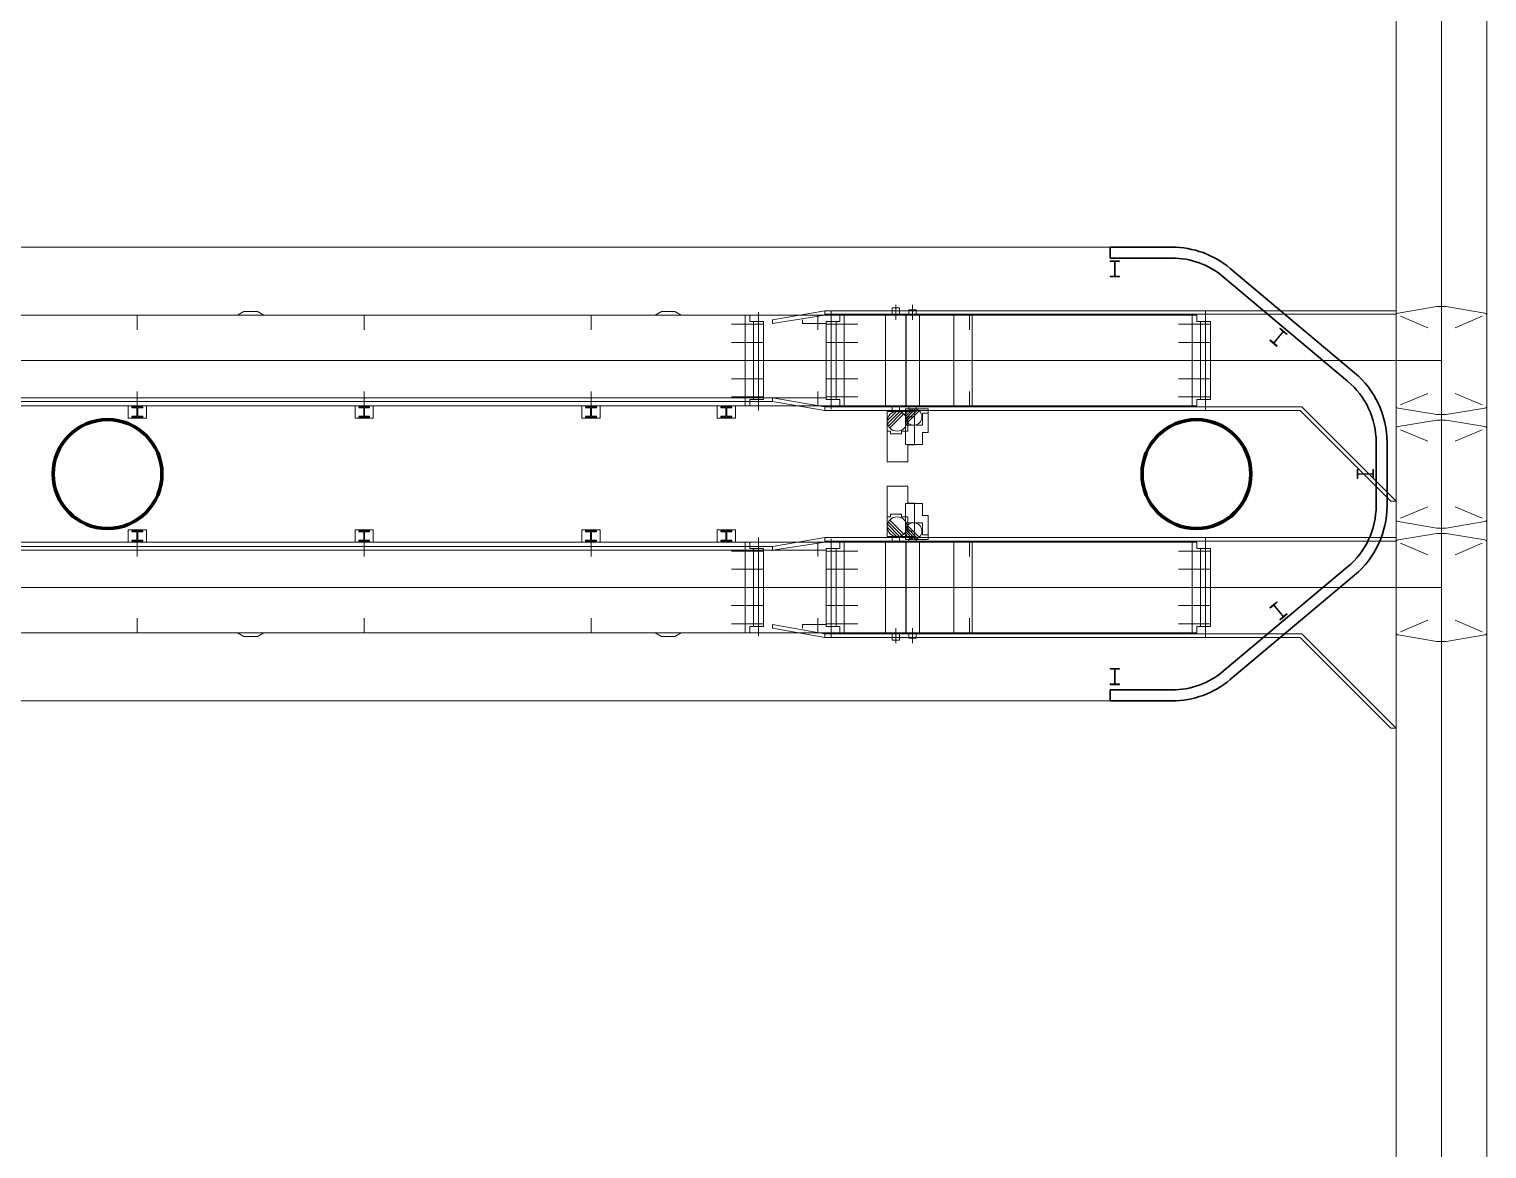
# Model space of a CAD drawing. Header units: metres. Extents: x 1807 to 3745, y 842 to 1968.
# Drawn here: x 3461.14 to 3477.2, y 1504.56 to 1516.9 of the extents above; entities that cross this region are included whole.
import ezdxf

# ---------------------------------------------------------------- set-up
doc = ezdxf.new("R2010")
doc.units = ezdxf.units.M
doc.header["$MEASUREMENT"] = 0
doc.layers.add('Level 1', color=7, linetype='Continuous', lineweight=0)

msp = doc.modelspace()

# ---------------------------------------------------------------- linework, layer by layer
at = {"layer": 'Level 1', "color": 7, "linetype": 'Continuous', "lineweight": 0}
for p, q in [((3476.2, 1576.091), (3476.2, 1451.2)), ((3477.2, 1576.091), (3477.2, 1451.2)), ((3473.73, 1514.5), (3448.37, 1514.5)), ((3475.743, 1513.116), (3474.373, 1514.266)), ((3470.648, 1513.83), (3470.648, 1513.76)), ((3470.728, 1513.83), (3470.648, 1513.83)), ((3470.728, 1513.83), (3470.728, 1513.76)), ((3476.65, 1513.845), (3476.221, 1513.773)), ((3476.75, 1513.845), (3476.65, 1513.845)), ((3476.699, 1513.874), (3476.701, 1513.876)), ((3476.701, 1513.874), (3476.699, 1513.876)), ((3476.75, 1513.845), (3477.179, 1513.773)), ((3473.953, 1513.75), (3448.147, 1513.75)), ((3462.328, 1513.75), (3462.328, 1513.59)), ((3463.503, 1513.79), (3463.434, 1513.75)), ((3463.503, 1513.79), (3463.653, 1513.79)), ((3463.723, 1513.75), (3463.653, 1513.79)), ((3464.828, 1513.75), (3464.828, 1513.59)), ((3467.328, 1513.75), (3467.328, 1513.59)), ((3468.103, 1513.79), (3468.034, 1513.75)), ((3468.103, 1513.79), (3468.253, 1513.79)), ((3468.323, 1513.75), (3468.253, 1513.79)), ((3469.078, 1513.75), (3469.028, 1513.75)), ((3469.078, 1513.68), (3469.078, 1513.75)), ((3469.228, 1513.68), (3469.078, 1513.68)), ((3469.228, 1512.82), (3469.228, 1513.68)), ((3469.903, 1513.8), (3469.328, 1513.7)), ((3469.328, 1513.66), (3469.903, 1513.75)), ((3469.328, 1513.7), (3469.328, 1513.66)), ((3469.659, 1513.7), (3469.659, 1513.66)), ((3469.828, 1513.75), (3469.828, 1513.59)), ((3474.1, 1513.8), (3469.903, 1513.8)), ((3469.903, 1513.8), (3469.903, 1513.75)), ((3474.1, 1513.76), (3469.903, 1513.76)), ((3469.919, 1513.68), (3469.919, 1512.82)), ((3469.919, 1513.68), (3470.069, 1513.68)), ((3470.068, 1513.75), (3470.118, 1513.75)), ((3470.069, 1513.68), (3470.069, 1513.75)), ((3470.788, 1513.76), (3470.588, 1513.76)), ((3470.947, 1513.76), (3470.797, 1513.76)), ((3470.912, 1513.81), (3470.832, 1513.81)), ((3470.832, 1513.81), (3470.832, 1513.76)), ((3470.912, 1513.81), (3470.912, 1513.76)), ((3471.5, 1513.75), (3471.5, 1513.59)), ((3474.003, 1513.75), (3473.953, 1513.75)), ((3474.003, 1513.68), (3474.003, 1513.75)), ((3474.153, 1513.68), (3474.003, 1513.68)), ((3474.1, 1513.8), (3474.82, 1513.8)), ((3474.1, 1513.8), (3474.1, 1512.7)), ((3474.1, 1513.76), (3474.82, 1513.76)), ((3474.153, 1512.82), (3474.153, 1513.68)), ((3474.82, 1513.8), (3476.2, 1513.8)), ((3474.82, 1513.76), (3476.2, 1513.76)), ((3476.2, 1512.751), (3476.2, 1513.749)), ((3476.25, 1513.738), (3476.55, 1513.611)), ((3477.15, 1513.738), (3476.85, 1513.611)), ((3477.2, 1512.751), (3477.2, 1513.749)), ((3477.2, 1512.751), (3477.2, 1513.749)), ((3469.228, 1513.65), (3468.878, 1513.65)), ((3469.918, 1513.66), (3469.659, 1513.66)), ((3469.919, 1513.65), (3470.269, 1513.65)), ((3474.153, 1513.65), (3473.803, 1513.65)), ((3469.228, 1513.45), (3468.878, 1513.45)), ((3469.919, 1513.45), (3470.269, 1513.45)), ((3474.153, 1513.45), (3473.803, 1513.45)), ((3469.228, 1513.25), (3468.878, 1513.25)), ((3469.919, 1513.25), (3470.269, 1513.25)), ((3474.153, 1513.25), (3473.803, 1513.25)), ((3474.821, 1513.249), (3474.819, 1513.251)), ((3474.821, 1513.251), (3474.819, 1513.249)), ((3476.701, 1513.249), (3476.699, 1513.251)), ((3476.701, 1513.251), (3476.699, 1513.249)), ((3476.699, 1513.249), (3476.701, 1513.251)), ((3476.701, 1513.249), (3476.699, 1513.251)), ((3469.228, 1513.05), (3468.878, 1513.05)), ((3469.919, 1513.05), (3470.269, 1513.05)), ((3474.153, 1513.05), (3473.803, 1513.05)), ((3462.328, 1512.91), (3462.328, 1512.75)), ((3464.828, 1512.91), (3464.828, 1512.75)), ((3467.328, 1512.91), (3467.328, 1512.75)), ((3469.828, 1512.91), (3469.828, 1512.75)), ((3471.5, 1512.91), (3471.5, 1512.75)), ((3476.25, 1512.762), (3476.55, 1512.889)), ((3477.15, 1512.762), (3476.85, 1512.889)), ((3473.953, 1512.75), (3448.147, 1512.75)), ((3469.918, 1512.84), (3450.328, 1512.84)), ((3469.328, 1512.8), (3450.328, 1512.8)), ((3462.228, 1512.616), (3462.228, 1512.75)), ((3462.228, 1512.75), (3462.428, 1512.75)), ((3462.268, 1512.74), (3462.388, 1512.74)), ((3462.268, 1512.74), (3462.268, 1512.73)), ((3462.268, 1512.73), (3462.323, 1512.73)), ((3462.288, 1512.75), (3462.288, 1512.74)), ((3462.323, 1512.73), (3462.323, 1512.636)), ((3462.333, 1512.73), (3462.388, 1512.73)), ((3462.333, 1512.73), (3462.333, 1512.636)), ((3462.368, 1512.75), (3462.368, 1512.74)), ((3462.388, 1512.74), (3462.388, 1512.73)), ((3462.428, 1512.616), (3462.428, 1512.75)), ((3464.728, 1512.616), (3464.728, 1512.75)), ((3464.728, 1512.75), (3464.928, 1512.75)), ((3464.768, 1512.74), (3464.888, 1512.74)), ((3464.768, 1512.74), (3464.768, 1512.73)), ((3464.768, 1512.73), (3464.823, 1512.73)), ((3464.788, 1512.75), (3464.788, 1512.74)), ((3464.823, 1512.73), (3464.823, 1512.636)), ((3464.833, 1512.73), (3464.888, 1512.73)), ((3464.833, 1512.73), (3464.833, 1512.636)), ((3464.868, 1512.75), (3464.868, 1512.74)), ((3464.888, 1512.74), (3464.888, 1512.73)), ((3464.928, 1512.616), (3464.928, 1512.75)), ((3467.228, 1512.616), (3467.228, 1512.75)), ((3467.228, 1512.75), (3467.428, 1512.75)), ((3467.268, 1512.74), (3467.388, 1512.74)), ((3467.268, 1512.74), (3467.268, 1512.73)), ((3467.268, 1512.73), (3467.323, 1512.73)), ((3467.288, 1512.75), (3467.288, 1512.74)), ((3467.323, 1512.73), (3467.323, 1512.636)), ((3467.333, 1512.73), (3467.388, 1512.73)), ((3467.333, 1512.73), (3467.333, 1512.636)), ((3467.368, 1512.75), (3467.368, 1512.74)), ((3467.388, 1512.74), (3467.388, 1512.73)), ((3467.428, 1512.616), (3467.428, 1512.75)), ((3468.72, 1512.616), (3468.72, 1512.75)), ((3468.72, 1512.75), (3468.92, 1512.75)), ((3468.76, 1512.74), (3468.88, 1512.74)), ((3468.76, 1512.74), (3468.76, 1512.73)), ((3468.76, 1512.73), (3468.815, 1512.73)), ((3468.78, 1512.75), (3468.78, 1512.74)), ((3468.815, 1512.73), (3468.815, 1512.636)), ((3468.825, 1512.73), (3468.88, 1512.73)), ((3468.825, 1512.73), (3468.825, 1512.636)), ((3468.86, 1512.75), (3468.86, 1512.74)), ((3469.228, 1512.85), (3468.878, 1512.85)), ((3468.88, 1512.74), (3468.88, 1512.73)), ((3468.92, 1512.616), (3468.92, 1512.75)), ((3469.078, 1512.75), (3469.028, 1512.75)), ((3469.228, 1512.82), (3469.078, 1512.82)), ((3469.078, 1512.82), (3469.078, 1512.75)), ((3469.328, 1512.84), (3469.328, 1512.8)), ((3469.903, 1512.74), (3469.328, 1512.84)), ((3469.328, 1512.8), (3469.903, 1512.7)), ((3474.1, 1512.74), (3469.903, 1512.74)), ((3469.903, 1512.74), (3469.903, 1512.7)), ((3469.919, 1512.85), (3470.269, 1512.85)), ((3469.919, 1512.82), (3470.069, 1512.82)), ((3470.068, 1512.75), (3470.118, 1512.75)), ((3470.069, 1512.82), (3470.069, 1512.75)), ((3470.788, 1512.74), (3470.588, 1512.74)), ((3470.648, 1512.74), (3470.648, 1512.69)), ((3470.728, 1512.74), (3470.728, 1512.69)), ((3470.792, 1512.72), (3470.792, 1512.538)), ((3470.792, 1512.72), (3471.042, 1512.72)), ((3470.792, 1512.633), (3470.879, 1512.72)), ((3470.795, 1512.607), (3470.905, 1512.717)), ((3470.947, 1512.74), (3470.797, 1512.74)), ((3470.803, 1512.585), (3470.927, 1512.709)), ((3470.832, 1512.74), (3470.832, 1512.72)), ((3470.912, 1512.74), (3470.912, 1512.72)), ((3471.042, 1512.72), (3471.042, 1512.67)), ((3474.153, 1512.85), (3473.803, 1512.85)), ((3474.003, 1512.75), (3473.953, 1512.75)), ((3474.153, 1512.82), (3474.003, 1512.82)), ((3474.003, 1512.82), (3474.003, 1512.75)), ((3474.1, 1512.74), (3474.82, 1512.74)), ((3474.82, 1512.74), (3475.16, 1512.74)), ((3475.16, 1512.74), (3476.2, 1511.7)), ((3476.65, 1512.655), (3476.221, 1512.727)), ((3476.75, 1512.655), (3477.179, 1512.727)), ((3462.228, 1512.616), (3462.428, 1512.616)), ((3462.268, 1512.636), (3462.268, 1512.626)), ((3462.268, 1512.636), (3462.323, 1512.636)), ((3462.268, 1512.626), (3462.388, 1512.626)), ((3462.333, 1512.636), (3462.388, 1512.636)), ((3462.388, 1512.636), (3462.388, 1512.626)), ((3464.728, 1512.616), (3464.928, 1512.616)), ((3464.768, 1512.636), (3464.768, 1512.626)), ((3464.768, 1512.636), (3464.823, 1512.636)), ((3464.768, 1512.626), (3464.888, 1512.626)), ((3464.833, 1512.636), (3464.888, 1512.636)), ((3464.888, 1512.636), (3464.888, 1512.626)), ((3467.228, 1512.616), (3467.428, 1512.616)), ((3467.268, 1512.636), (3467.268, 1512.626)), ((3467.268, 1512.636), (3467.323, 1512.636)), ((3467.268, 1512.626), (3467.388, 1512.626)), ((3467.333, 1512.636), (3467.388, 1512.636)), ((3467.388, 1512.636), (3467.388, 1512.626)), ((3468.72, 1512.616), (3468.92, 1512.616)), ((3468.76, 1512.636), (3468.76, 1512.626)), ((3468.76, 1512.636), (3468.815, 1512.636)), ((3468.76, 1512.626), (3468.88, 1512.626)), ((3468.825, 1512.636), (3468.88, 1512.636)), ((3468.88, 1512.636), (3468.88, 1512.626)), ((3474.1, 1512.7), (3469.903, 1512.7)), ((3470.592, 1512.69), (3470.592, 1512.472)), ((3470.592, 1512.69), (3470.892, 1512.69)), ((3470.593, 1512.587), (3470.696, 1512.69)), ((3470.596, 1512.554), (3470.728, 1512.687)), ((3470.606, 1512.529), (3470.754, 1512.677)), ((3470.62, 1512.508), (3470.774, 1512.662)), ((3470.815, 1512.568), (3470.944, 1512.697)), ((3470.82, 1512.63), (3470.892, 1512.63)), ((3470.82, 1512.63), (3470.82, 1512.472)), ((3470.892, 1512.69), (3470.892, 1512.63)), ((3470.982, 1512.67), (3471.042, 1512.67)), ((3470.982, 1512.67), (3470.982, 1512.538)), ((3474.1, 1512.7), (3474.82, 1512.7)), ((3474.82, 1512.7), (3475.143, 1512.7)), ((3475.143, 1512.7), (3476.143, 1511.7)), ((3476.65, 1512.595), (3476.221, 1512.523)), ((3476.75, 1512.655), (3476.65, 1512.655)), ((3476.75, 1512.595), (3476.65, 1512.595)), ((3476.699, 1512.624), (3476.701, 1512.626)), ((3476.701, 1512.624), (3476.699, 1512.626)), ((3476.75, 1512.595), (3477.179, 1512.523)), ((3470.592, 1512.472), (3470.628, 1512.472)), ((3470.628, 1512.472), (3470.628, 1512.442)), ((3470.628, 1512.442), (3470.749, 1512.442)), ((3470.748, 1512.472), (3470.748, 1512.442)), ((3470.748, 1512.472), (3470.82, 1512.472)), ((3470.792, 1512.538), (3470.982, 1512.538)), ((3476.2, 1511.501), (3476.2, 1512.499)), ((3476.25, 1512.488), (3476.55, 1512.361)), ((3477.15, 1512.488), (3476.85, 1512.361)), ((3477.2, 1511.501), (3477.2, 1512.499)), ((3477.2, 1511.501), (3477.2, 1512.499)), ((3476.1, 1511.65), (3476.1, 1512.35)), ((3476.699, 1511.999), (3476.701, 1512.001)), ((3476.701, 1511.999), (3476.699, 1512.001)), ((3476.143, 1511.7), (3476.2, 1511.7)), ((3476.25, 1511.512), (3476.55, 1511.639)), ((3477.15, 1511.512), (3476.85, 1511.639)), ((3470.592, 1511.528), (3470.628, 1511.528)), ((3470.592, 1511.31), (3470.592, 1511.528)), ((3470.596, 1511.446), (3470.728, 1511.313)), ((3470.606, 1511.471), (3470.754, 1511.323)), ((3470.62, 1511.492), (3470.774, 1511.337)), ((3470.628, 1511.558), (3470.749, 1511.558)), ((3470.628, 1511.528), (3470.628, 1511.558)), ((3470.748, 1511.528), (3470.748, 1511.558)), ((3470.748, 1511.528), (3470.82, 1511.528)), ((3470.792, 1511.462), (3470.982, 1511.462)), ((3470.792, 1511.28), (3470.792, 1511.462)), ((3470.815, 1511.432), (3470.944, 1511.303)), ((3470.82, 1511.37), (3470.82, 1511.528)), ((3470.982, 1511.33), (3470.982, 1511.462)), ((3476.65, 1511.405), (3476.221, 1511.477)), ((3476.75, 1511.405), (3477.179, 1511.477)), ((3462.228, 1511.384), (3462.228, 1511.25)), ((3462.228, 1511.384), (3462.428, 1511.384)), ((3462.268, 1511.374), (3462.388, 1511.374)), ((3462.268, 1511.364), (3462.268, 1511.374)), ((3462.268, 1511.364), (3462.323, 1511.364)), ((3462.268, 1511.27), (3462.323, 1511.27)), ((3462.268, 1511.26), (3462.268, 1511.27)), ((3462.268, 1511.26), (3462.388, 1511.26)), ((3462.288, 1511.25), (3462.288, 1511.26)), ((3462.323, 1511.27), (3462.323, 1511.364)), ((3462.333, 1511.364), (3462.388, 1511.364)), ((3462.333, 1511.27), (3462.333, 1511.364)), ((3462.333, 1511.27), (3462.388, 1511.27)), ((3462.368, 1511.25), (3462.368, 1511.26)), ((3462.388, 1511.364), (3462.388, 1511.374)), ((3462.388, 1511.26), (3462.388, 1511.27)), ((3462.428, 1511.384), (3462.428, 1511.25)), ((3464.728, 1511.384), (3464.728, 1511.25)), ((3464.728, 1511.384), (3464.928, 1511.384)), ((3464.768, 1511.374), (3464.888, 1511.374)), ((3464.768, 1511.364), (3464.768, 1511.374)), ((3464.768, 1511.364), (3464.823, 1511.364)), ((3464.768, 1511.27), (3464.823, 1511.27)), ((3464.768, 1511.26), (3464.768, 1511.27)), ((3464.768, 1511.26), (3464.888, 1511.26)), ((3464.788, 1511.25), (3464.788, 1511.26)), ((3464.823, 1511.27), (3464.823, 1511.364)), ((3464.833, 1511.364), (3464.888, 1511.364)), ((3464.833, 1511.27), (3464.833, 1511.364)), ((3464.833, 1511.27), (3464.888, 1511.27)), ((3464.868, 1511.25), (3464.868, 1511.26)), ((3464.888, 1511.364), (3464.888, 1511.374)), ((3464.888, 1511.26), (3464.888, 1511.27)), ((3464.928, 1511.384), (3464.928, 1511.25)), ((3467.228, 1511.384), (3467.228, 1511.25)), ((3467.228, 1511.384), (3467.428, 1511.384)), ((3467.268, 1511.374), (3467.388, 1511.374)), ((3467.268, 1511.364), (3467.268, 1511.374)), ((3467.268, 1511.364), (3467.323, 1511.364)), ((3467.268, 1511.27), (3467.323, 1511.27)), ((3467.268, 1511.26), (3467.268, 1511.27)), ((3467.268, 1511.26), (3467.388, 1511.26)), ((3467.288, 1511.25), (3467.288, 1511.26)), ((3467.323, 1511.27), (3467.323, 1511.364)), ((3467.333, 1511.364), (3467.388, 1511.364)), ((3467.333, 1511.27), (3467.333, 1511.364)), ((3467.333, 1511.27), (3467.388, 1511.27)), ((3467.368, 1511.25), (3467.368, 1511.26)), ((3467.388, 1511.364), (3467.388, 1511.374)), ((3467.388, 1511.26), (3467.388, 1511.27)), ((3467.428, 1511.384), (3467.428, 1511.25)), ((3468.72, 1511.384), (3468.72, 1511.25)), ((3468.72, 1511.384), (3468.92, 1511.384)), ((3468.76, 1511.374), (3468.88, 1511.374)), ((3468.76, 1511.364), (3468.76, 1511.374)), ((3468.76, 1511.364), (3468.815, 1511.364)), ((3468.76, 1511.27), (3468.815, 1511.27)), ((3468.76, 1511.26), (3468.76, 1511.27)), ((3468.76, 1511.26), (3468.88, 1511.26)), ((3468.78, 1511.25), (3468.78, 1511.26)), ((3468.815, 1511.27), (3468.815, 1511.364)), ((3468.825, 1511.364), (3468.88, 1511.364)), ((3468.825, 1511.27), (3468.825, 1511.364)), ((3468.825, 1511.27), (3468.88, 1511.27)), ((3468.86, 1511.25), (3468.86, 1511.26)), ((3468.88, 1511.364), (3468.88, 1511.374)), ((3468.88, 1511.26), (3468.88, 1511.27)), ((3468.92, 1511.384), (3468.92, 1511.25)), ((3469.903, 1511.3), (3469.328, 1511.2)), ((3474.1, 1511.3), (3469.903, 1511.3)), ((3469.903, 1511.3), (3469.903, 1511.25)), ((3474.1, 1511.26), (3469.903, 1511.26)), ((3470.788, 1511.26), (3470.588, 1511.26)), ((3470.592, 1511.31), (3470.892, 1511.31)), ((3470.593, 1511.413), (3470.696, 1511.31)), ((3470.648, 1511.26), (3470.648, 1511.31)), ((3470.728, 1511.26), (3470.728, 1511.31)), ((3470.792, 1511.366), (3470.879, 1511.28)), ((3470.792, 1511.28), (3471.042, 1511.28)), ((3470.795, 1511.393), (3470.905, 1511.283)), ((3470.947, 1511.26), (3470.797, 1511.26)), ((3470.803, 1511.414), (3470.927, 1511.291)), ((3470.82, 1511.37), (3470.892, 1511.37)), ((3470.832, 1511.26), (3470.832, 1511.28)), ((3470.892, 1511.31), (3470.892, 1511.37)), ((3470.912, 1511.26), (3470.912, 1511.28)), ((3470.982, 1511.33), (3471.042, 1511.33)), ((3471.042, 1511.28), (3471.042, 1511.33)), ((3474.1, 1511.3), (3474.82, 1511.3)), ((3474.1, 1511.3), (3474.1, 1510.2)), ((3474.1, 1511.26), (3474.82, 1511.26)), ((3474.82, 1511.3), (3476.2, 1511.3)), ((3474.82, 1511.26), (3476.2, 1511.26)), ((3476.65, 1511.345), (3476.221, 1511.273)), ((3476.75, 1511.405), (3476.65, 1511.405)), ((3476.75, 1511.345), (3476.65, 1511.345)), ((3476.699, 1511.374), (3476.701, 1511.376)), ((3476.701, 1511.374), (3476.699, 1511.376)), ((3476.75, 1511.345), (3477.179, 1511.273)), ((3473.953, 1511.25), (3449.589, 1511.25)), ((3469.328, 1511.2), (3450.328, 1511.2)), ((3469.918, 1511.16), (3450.328, 1511.16)), ((3462.228, 1511.25), (3462.428, 1511.25)), ((3462.328, 1511.09), (3462.328, 1511.25)), ((3464.728, 1511.25), (3464.928, 1511.25)), ((3464.828, 1511.09), (3464.828, 1511.25)), ((3467.228, 1511.25), (3467.428, 1511.25)), ((3467.328, 1511.09), (3467.328, 1511.25)), ((3468.72, 1511.25), (3468.92, 1511.25)), ((3469.228, 1511.15), (3468.878, 1511.15)), ((3469.078, 1511.25), (3469.028, 1511.25)), ((3469.078, 1511.18), (3469.078, 1511.25)), ((3469.228, 1511.18), (3469.078, 1511.18)), ((3469.228, 1511.18), (3469.228, 1510.32)), ((3469.328, 1511.16), (3469.903, 1511.25)), ((3469.328, 1511.2), (3469.328, 1511.16)), ((3469.828, 1511.09), (3469.828, 1511.25)), ((3469.919, 1510.32), (3469.919, 1511.18)), ((3469.919, 1511.18), (3470.069, 1511.18)), ((3469.919, 1511.15), (3470.269, 1511.15)), ((3470.068, 1511.25), (3470.118, 1511.25)), ((3470.069, 1511.18), (3470.069, 1511.25)), ((3471.5, 1511.25), (3471.5, 1511.09)), ((3474.153, 1511.15), (3473.803, 1511.15)), ((3474.003, 1511.25), (3473.953, 1511.25)), ((3474.003, 1511.18), (3474.003, 1511.25)), ((3474.153, 1511.18), (3474.003, 1511.18)), ((3474.153, 1511.18), (3474.153, 1510.32)), ((3476.2, 1510.251), (3476.2, 1511.249)), ((3476.25, 1511.238), (3476.55, 1511.111)), ((3477.15, 1511.238), (3476.85, 1511.111)), ((3477.2, 1510.251), (3477.2, 1511.249)), ((3477.2, 1510.251), (3477.2, 1511.249)), ((3469.228, 1510.95), (3468.878, 1510.95)), ((3469.919, 1510.95), (3470.269, 1510.95)), ((3474.153, 1510.95), (3473.803, 1510.95)), ((3474.373, 1509.734), (3475.743, 1510.884)), ((3469.228, 1510.75), (3468.878, 1510.75)), ((3469.919, 1510.75), (3470.269, 1510.75)), ((3474.153, 1510.75), (3473.803, 1510.75)), ((3474.821, 1510.749), (3474.819, 1510.751)), ((3474.821, 1510.751), (3474.819, 1510.749)), ((3476.701, 1510.749), (3476.699, 1510.751)), ((3476.701, 1510.751), (3476.699, 1510.749)), ((3476.699, 1510.749), (3476.701, 1510.751)), ((3476.701, 1510.749), (3476.699, 1510.751)), ((3469.228, 1510.55), (3468.878, 1510.55)), ((3469.919, 1510.55), (3470.269, 1510.55)), ((3474.153, 1510.55), (3473.803, 1510.55)), ((3462.328, 1510.25), (3462.328, 1510.41)), ((3464.828, 1510.25), (3464.828, 1510.41)), ((3467.328, 1510.25), (3467.328, 1510.41)), ((3469.228, 1510.35), (3468.878, 1510.35)), ((3469.228, 1510.32), (3469.078, 1510.32)), ((3469.078, 1510.32), (3469.078, 1510.25)), ((3469.328, 1510.34), (3469.328, 1510.3)), ((3469.903, 1510.24), (3469.328, 1510.34)), ((3469.328, 1510.3), (3469.903, 1510.2)), ((3469.659, 1510.3), (3469.659, 1510.34)), ((3469.918, 1510.34), (3469.659, 1510.34)), ((3469.828, 1510.25), (3469.828, 1510.41)), ((3469.919, 1510.35), (3470.269, 1510.35)), ((3469.919, 1510.32), (3470.069, 1510.32)), ((3470.069, 1510.32), (3470.069, 1510.25)), ((3471.5, 1510.41), (3471.5, 1510.25)), ((3474.153, 1510.35), (3473.803, 1510.35)), ((3474.153, 1510.32), (3474.003, 1510.32)), ((3474.003, 1510.32), (3474.003, 1510.25)), ((3476.25, 1510.262), (3476.55, 1510.389)), ((3477.15, 1510.262), (3476.85, 1510.389)), ((3473.953, 1510.25), (3448.147, 1510.25)), ((3463.503, 1510.21), (3463.434, 1510.25)), ((3463.503, 1510.21), (3463.653, 1510.21)), ((3463.723, 1510.25), (3463.653, 1510.21)), ((3468.103, 1510.21), (3468.034, 1510.25)), ((3468.103, 1510.21), (3468.253, 1510.21)), ((3468.323, 1510.25), (3468.253, 1510.21)), ((3469.078, 1510.25), (3469.028, 1510.25)), ((3474.1, 1510.24), (3469.903, 1510.24)), ((3469.903, 1510.24), (3469.903, 1510.2)), ((3474.1, 1510.2), (3469.903, 1510.2)), ((3470.068, 1510.25), (3470.118, 1510.25)), ((3470.788, 1510.24), (3470.588, 1510.24)), ((3470.648, 1510.17), (3470.648, 1510.24)), ((3470.728, 1510.17), (3470.648, 1510.17)), ((3470.728, 1510.17), (3470.728, 1510.24)), ((3470.947, 1510.24), (3470.797, 1510.24)), ((3470.832, 1510.19), (3470.832, 1510.24)), ((3470.912, 1510.19), (3470.832, 1510.19)), ((3470.912, 1510.19), (3470.912, 1510.24)), ((3474.003, 1510.25), (3473.953, 1510.25)), ((3474.1, 1510.24), (3474.82, 1510.24)), ((3474.1, 1510.2), (3474.82, 1510.2)), ((3474.82, 1510.24), (3475.16, 1510.24)), ((3474.82, 1510.2), (3475.143, 1510.2)), ((3475.143, 1510.2), (3476.143, 1509.2)), ((3475.16, 1510.24), (3476.2, 1509.2)), ((3476.65, 1510.155), (3476.221, 1510.226)), ((3476.75, 1510.155), (3476.65, 1510.155)), ((3476.75, 1510.155), (3477.179, 1510.226)), ((3448.37, 1509.5), (3473.73, 1509.5)), ((3476.143, 1509.2), (3476.2, 1509.2))]:
    msp.add_line(p, q, dxfattribs=at)
at = {"layer": 'Level 1', "color": 7, "linetype": 'Continuous', "lineweight": 0, "ltscale": 4}
for p, q in [((3476.7, 1576.091), (3476.7, 1451.2)), ((3470.688, 1513.7), (3470.688, 1513.864)), ((3470.872, 1513.7), (3470.872, 1513.864)), ((3469.028, 1512.75), (3469.028, 1513.75)), ((3469.118, 1512.82), (3469.118, 1513.68)), ((3469.173, 1512.7), (3469.173, 1513.785)), ((3469.974, 1513.8), (3469.974, 1512.715)), ((3470.029, 1513.68), (3470.029, 1512.82)), ((3470.119, 1513.75), (3470.119, 1512.75)), ((3470.575, 1513.75), (3470.575, 1512.75)), ((3470.797, 1513.75), (3470.797, 1512.75)), ((3470.801, 1513.75), (3470.801, 1512.75)), ((3470.947, 1513.75), (3470.947, 1512.75)), ((3471.328, 1513.75), (3471.328, 1512.75)), ((3471.528, 1513.75), (3471.528, 1512.75)), ((3473.953, 1512.75), (3473.953, 1513.75)), ((3474.043, 1512.82), (3474.043, 1513.68)), ((3474.098, 1512.7), (3474.098, 1513.785)), ((3447.28, 1513.25), (3474.82, 1513.25)), ((3476.7, 1513.25), (3474.82, 1513.25)), ((3470.892, 1512.63), (3470.892, 1512.322)), ((3471.042, 1512.67), (3471.042, 1512.458)), ((3470.592, 1512.134), (3470.592, 1512.472)), ((3470.792, 1512.326), (3470.792, 1512.538)), ((3470.982, 1512.458), (3470.982, 1512.326)), ((3470.982, 1512.458), (3471.042, 1512.458)), ((3470.982, 1512.326), (3470.792, 1512.326)), ((3470.82, 1512.322), (3470.82, 1512.134)), ((3470.82, 1512.322), (3470.892, 1512.322)), ((3470.82, 1512.134), (3470.592, 1512.134)), ((3470.592, 1511.866), (3470.592, 1511.528)), ((3470.82, 1511.866), (3470.592, 1511.866)), ((3470.82, 1511.678), (3470.82, 1511.866)), ((3470.792, 1511.674), (3470.792, 1511.462)), ((3470.982, 1511.674), (3470.792, 1511.674)), ((3470.82, 1511.678), (3470.892, 1511.678)), ((3470.892, 1511.37), (3470.892, 1511.678)), ((3470.982, 1511.542), (3470.982, 1511.674)), ((3470.982, 1511.542), (3471.042, 1511.542)), ((3471.042, 1511.33), (3471.042, 1511.542)), ((3469.173, 1511.3), (3469.173, 1510.215)), ((3469.974, 1510.2), (3469.974, 1511.285)), ((3474.098, 1511.3), (3474.098, 1510.215)), ((3469.028, 1511.25), (3469.028, 1510.25)), ((3469.118, 1511.18), (3469.118, 1510.32)), ((3470.029, 1510.32), (3470.029, 1511.18)), ((3470.119, 1510.25), (3470.119, 1511.25)), ((3470.575, 1510.25), (3470.575, 1511.25)), ((3470.797, 1510.25), (3470.797, 1511.25)), ((3470.801, 1510.25), (3470.801, 1511.25)), ((3470.947, 1510.25), (3470.947, 1511.25)), ((3471.328, 1511.25), (3471.328, 1510.25)), ((3471.528, 1511.25), (3471.528, 1510.25)), ((3473.953, 1511.25), (3473.953, 1510.25)), ((3474.043, 1511.18), (3474.043, 1510.32)), ((3447.28, 1510.75), (3474.82, 1510.75)), ((3476.7, 1510.75), (3474.82, 1510.75)), ((3470.688, 1510.3), (3470.688, 1510.136)), ((3470.872, 1510.3), (3470.872, 1510.136))]:
    msp.add_line(p, q, dxfattribs=at)
at = {"layer": 'Level 1', "color": 7, "linetype": 'Continuous', "lineweight": 30}
for p, q in [((3473.73, 1514.5), (3473.05, 1514.5)), ((3473.05, 1514.5), (3473.05, 1514.38)), ((3473.05, 1514.38), (3473.73, 1514.38)), ((3474.296, 1514.174), (3475.666, 1513.024)), ((3475.743, 1513.116), (3474.373, 1514.266)), ((3475.98, 1512.35), (3475.98, 1511.65)), ((3476.1, 1511.65), (3476.1, 1512.35)), ((3475.666, 1510.976), (3474.296, 1509.826)), ((3474.373, 1509.734), (3475.743, 1510.884)), ((3473.73, 1509.62), (3473.05, 1509.62)), ((3473.05, 1509.62), (3473.05, 1509.5)), ((3473.05, 1509.5), (3473.73, 1509.5))]:
    msp.add_line(p, q, dxfattribs=at)
at = {"layer": 'Level 1', "color": 7, "linetype": 'Continuous', "lineweight": 13}
for p, q in [((3473.05, 1514.35), (3473.151, 1514.35)), ((3473.05, 1514.342), (3473.05, 1514.35)), ((3473.091, 1514.342), (3473.05, 1514.342)), ((3473.098, 1514.188), (3473.098, 1514.334)), ((3473.103, 1514.334), (3473.103, 1514.188)), ((3473.151, 1514.342), (3473.11, 1514.342)), ((3473.151, 1514.35), (3473.151, 1514.342)), ((3473.05, 1514.172), (3473.05, 1514.18)), ((3473.05, 1514.18), (3473.091, 1514.18)), ((3473.151, 1514.172), (3473.05, 1514.172)), ((3473.11, 1514.18), (3473.151, 1514.18)), ((3473.151, 1514.18), (3473.151, 1514.172)), ((3474.855, 1513.453), (3474.95, 1513.566)), ((3474.953, 1513.563), (3474.859, 1513.45)), ((3474.917, 1513.603), (3474.923, 1513.609)), ((3474.949, 1513.576), (3474.917, 1513.603)), ((3474.923, 1513.609), (3475, 1513.543)), ((3474.995, 1513.537), (3474.964, 1513.564)), ((3475, 1513.543), (3474.995, 1513.537)), ((3474.808, 1513.472), (3474.813, 1513.479)), ((3474.886, 1513.407), (3474.808, 1513.472)), ((3474.813, 1513.479), (3474.845, 1513.452)), ((3474.86, 1513.439), (3474.891, 1513.413)), ((3474.891, 1513.413), (3474.886, 1513.407)), ((3475.772, 1511.949), (3475.772, 1512.051)), ((3475.772, 1512.051), (3475.78, 1512.051)), ((3475.78, 1511.949), (3475.772, 1511.949)), ((3475.78, 1512.051), (3475.78, 1512.01)), ((3475.78, 1511.99), (3475.78, 1511.949)), ((3475.788, 1512.002), (3475.934, 1512.002)), ((3475.934, 1511.998), (3475.788, 1511.998)), ((3475.942, 1512.01), (3475.942, 1512.051)), ((3475.942, 1512.051), (3475.95, 1512.051)), ((3475.942, 1511.949), (3475.942, 1511.99)), ((3475.95, 1511.949), (3475.942, 1511.949)), ((3475.95, 1512.051), (3475.95, 1511.949)), ((3474.886, 1510.593), (3474.808, 1510.528)), ((3474.808, 1510.528), (3474.813, 1510.521)), ((3474.813, 1510.521), (3474.845, 1510.548)), ((3474.855, 1510.547), (3474.95, 1510.434)), ((3474.953, 1510.437), (3474.859, 1510.55)), ((3474.86, 1510.561), (3474.891, 1510.587)), ((3474.891, 1510.587), (3474.886, 1510.593)), ((3474.923, 1510.391), (3475, 1510.457)), ((3474.995, 1510.463), (3474.964, 1510.436)), ((3475, 1510.457), (3474.995, 1510.463)), ((3474.949, 1510.424), (3474.917, 1510.397)), ((3474.917, 1510.397), (3474.923, 1510.391)), ((3473.05, 1509.848), (3473.05, 1509.856)), ((3473.05, 1509.856), (3473.151, 1509.856)), ((3473.091, 1509.848), (3473.05, 1509.848)), ((3473.098, 1509.693), (3473.098, 1509.84)), ((3473.103, 1509.84), (3473.103, 1509.693)), ((3473.151, 1509.848), (3473.111, 1509.848)), ((3473.151, 1509.856), (3473.151, 1509.848)), ((3473.05, 1509.678), (3473.05, 1509.686)), ((3473.05, 1509.686), (3473.091, 1509.686)), ((3473.151, 1509.678), (3473.05, 1509.678)), ((3473.111, 1509.686), (3473.151, 1509.686)), ((3473.151, 1509.686), (3473.151, 1509.678))]:
    msp.add_line(p, q, dxfattribs=at)
at = {"layer": 'Level 1', "color": 7, "linetype": 'Continuous', "lineweight": 0}
for centre, radius in [((3470.883, 1512.629), 0.091), ((3470.702, 1512.581), 0.109), ((3470.702, 1511.419), 0.109), ((3470.883, 1511.371), 0.091)]:
    msp.add_circle(centre, radius, dxfattribs=at)
at = {"layer": 'Level 1', "color": 7, "linetype": 'Continuous', "lineweight": 70}
for centre in [(3462, 1512), (3474, 1512)]:
    msp.add_circle(centre, 0.6, dxfattribs=at)
at = {"layer": 'Level 1', "color": 7, "linetype": 'Continuous', "lineweight": 0}
for centre, radius, start, end in [((3473.73, 1513.5), 1, 49.9895, 90), ((3476.225, 1513.749), 0.025, 99.4622, 180), ((3477.175, 1513.749), 0.025, 0, 80.5378), ((3475.1, 1512.35), 1, 0, 49.9899), ((3476.225, 1512.751), 0.025, 180, 260.5376), ((3477.175, 1512.751), 0.025, 279.4624, 0), ((3476.225, 1512.499), 0.025, 99.4622, 180), ((3477.175, 1512.499), 0.025, 0, 80.5378), ((3475.1, 1511.65), 1, 310.0105, 0), ((3476.225, 1511.501), 0.025, 180, 260.5376), ((3477.175, 1511.501), 0.025, 279.4624, 0), ((3476.225, 1511.249), 0.025, 99.4622, 180), ((3477.175, 1511.249), 0.025, 0, 80.5378), ((3476.225, 1510.251), 0.025, 180, 260.5376), ((3477.175, 1510.251), 0.025, 279.4624, 0), ((3473.73, 1510.5), 1, 270, 310.0101)]:
    msp.add_arc(centre, radius, start, end, dxfattribs=at)
at = {"layer": 'Level 1', "color": 7, "linetype": 'Continuous', "lineweight": 30}
for centre, radius, start, end in [((3473.73, 1513.5), 1, 49.9904, 89.9991), ((3473.73, 1513.5), 0.88, 49.9904, 89.9991), ((3475.1, 1512.35), 1, 359.9989, 49.9901), ((3475.1, 1512.35), 0.88, 359.9989, 49.9901), ((3475.1, 1511.65), 0.88, 310.0105, 359.9992), ((3475.1, 1511.65), 1, 310.0105, 359.9992), ((3473.73, 1510.5), 0.88, 270.0003, 310.0096), ((3473.73, 1510.5), 1, 270.0003, 310.0096)]:
    msp.add_arc(centre, radius, start, end, dxfattribs=at)
at = {"layer": 'Level 1', "color": 7, "linetype": 'Continuous', "lineweight": 13}
for centre, start, end in [((3473.091, 1514.334), 0, 90), ((3473.11, 1514.334), 90, 180), ((3473.091, 1514.188), 270, 0), ((3473.11, 1514.188), 180, 270), ((3474.944, 1513.571), 320, 50), ((3474.959, 1513.558), 50, 140), ((3474.85, 1513.458), 230, 320), ((3474.865, 1513.445), 140, 230), ((3475.788, 1512.01), 180, 270), ((3475.788, 1511.99), 90, 180), ((3475.934, 1512.01), 270, 0), ((3475.934, 1511.99), 0, 90), ((3474.85, 1510.542), 40, 130), ((3474.865, 1510.555), 130, 220), ((3474.944, 1510.429), 310, 40), ((3474.959, 1510.442), 220, 310), ((3473.091, 1509.84), 0, 90), ((3473.111, 1509.84), 90, 180), ((3473.091, 1509.693), 270, 0), ((3473.111, 1509.693), 180, 270)]:
    msp.add_arc(centre, 0.0076, start, end, dxfattribs=at)

doc.saveas('drawing.dxf')
